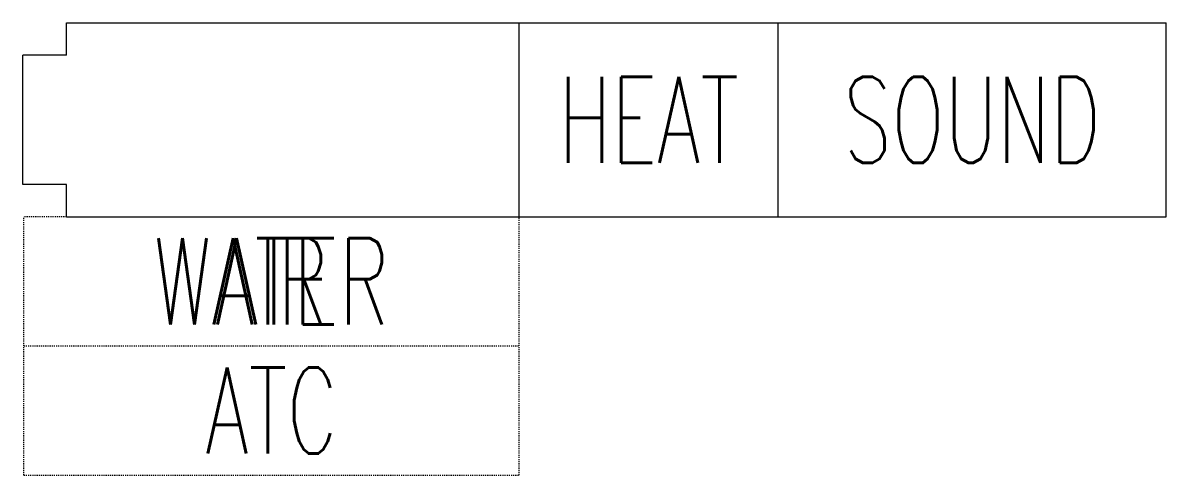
# Model space of a CAD drawing. Extents: x 0 to 106, y -33 to 9.
import ezdxf
from ezdxf.enums import TextEntityAlignment as Align

# ---------------------------------------------------------------- set-up
doc = ezdxf.new("R2010")
doc.units = 0
doc.header["$MEASUREMENT"] = 0
doc.linetypes.add('HIDDEN4', pattern=[0.09375, 0.0625, -0.03125])
doc.layers.get('0').update_dxf_attribs({"linetype": 'CONTINUOUS'})
for name, color, linetype in [('M-BLKA', 4, 'CONTINUOUS'), ('M-TRBX-AIRT', 4, 'CONTINUOUS'), ('M-TRBX-WTRT', 4, 'CONTINUOUS')]:
    doc.layers.add(name, color=color, linetype=linetype)
doc.styles.add('BRA-NRW1', font='romans.shx', dxfattribs={"width": 0.65, "height": 8})

msp = doc.modelspace()

# ---------------------------------------------------------------- linework, layer by layer
for p, q in [((4.05, 9), (106.05, 9)), ((4.05, 6), (4.05, 9)), ((46.05, -9), (46.05, 9)), ((70.05, -9), (70.05, 9)), ((106.05, -9), (106.05, 9)), ((0, -6), (0, 6)), ((4.05, 6), (0, 6)), ((4.05, -6), (0, -6)), ((4.05, -9), (4.05, -6)), ((4.05, -9), (106.05, -9))]:
    msp.add_line(p, q)
at = {"color": 11, "linetype": 'HIDDEN4'}
for p, q in [((0.08, -21), (0.08, -9)), ((4.05, -9), (0.08, -9)), ((46.05, -21), (46.05, -9)), ((0.08, -21), (46.05, -21)), ((0.08, -33), (0.08, -21)), ((46.05, -33), (46.05, -21)), ((0.08, -33), (46.05, -33))]:
    msp.add_line(p, q, dxfattribs=at)

# ---------------------------------------------------------------- texts
at = {"layer": 'M-BLKA', "style": 'BRA-NRW1', "width": 0.65}
for tag, text, p in [('HEAT', 'RC-1', (58.05, 0)), ('SOUND', 'SDA-1', (88.05, 0)), ('ATC', '-', (23.06, -27))]:
    msp.add_attdef(tag, text=text, height=8, dxfattribs=at).set_placement(p, align=Align.MIDDLE_CENTER)
at = {"layer": 'M-TRBX-AIRT', "style": 'BRA-NRW1', "width": 0.65}
msp.add_attdef('AIR', text='-', height=8, dxfattribs=at).set_placement((23.06, -15), align=Align.MIDDLE_CENTER)
at = {"layer": 'M-TRBX-WTRT', "style": 'BRA-NRW1', "width": 0.65}
msp.add_attdef('WATER', text='-', height=8, dxfattribs=at).set_placement((23.06, -15), align=Align.MIDDLE_CENTER)

doc.saveas('drawing.dxf')
